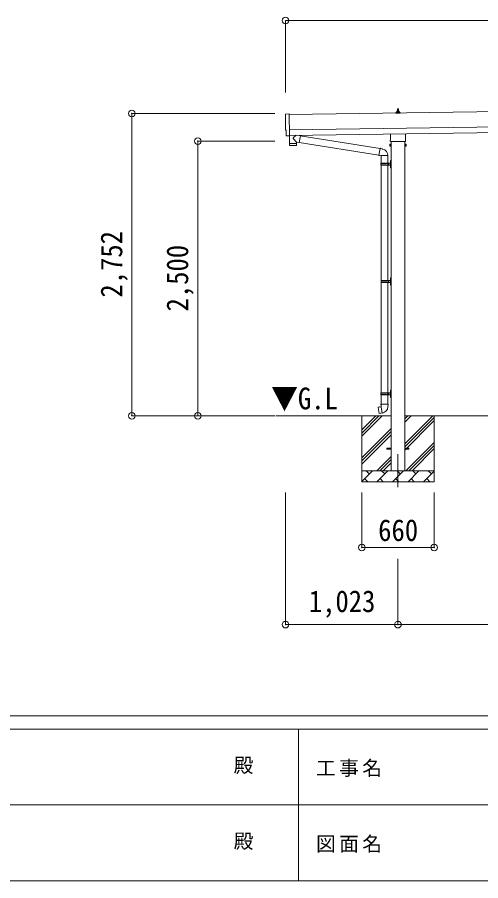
# Model space of a CAD drawing. Units: millimetres at full size, sheet at 1:60. Extents: x -16864 to 16864, y -11640 to 11640.
# Drawn here: x -3459 to 760, y -11640 to -3781 of the extents above; entities that cross this region are included whole.
import ezdxf
from ezdxf.enums import TextEntityAlignment as Align

# ---------------------------------------------------------------- set-up
doc = ezdxf.new("R2010")
doc.units = ezdxf.units.MM
doc.header["$LTSCALE"] = 60
doc.header["$PDMODE"] = 32
doc.header["$PDSIZE"] = 60
doc.linetypes.add('CHAIN1', pattern=[8, 5, -1, 1, -1])
for name, color, linetype, lineweight in [('0-1_Defpoints', 7, 'CHAIN1', 9), ('0-2_TEXT1', 4, 'Continuous', 9), ('0-3_SHAPE', 7, 'Continuous', 9), ('0-7_PARTS2', 7, 'Continuous', 9), ('0-8_TABLE1', 7, 'Continuous', 9), ('0-9_DIM1', 7, 'Continuous', 9), ('F-0', 7, 'Continuous', 9)]:
    doc.layers.add(name, color=color, linetype=linetype, lineweight=lineweight)
doc.styles.add('ＭＳ ゴシック', font='')
doc.styles.get('ＭＳ ゴシック').set_extended_font_data('MS Gothic')

msp = doc.modelspace()

# ---------------------------------------------------------------- linework, layer by layer
at = {"layer": '0-1_Defpoints'}
msp.add_line((6.94, -7758.15), (6.94, -8107.15), dxfattribs=at)
at = {"layer": '0-2_TEXT1'}
for p, q in [((4647.01, -4585.46), (-983.46, -4665.89)), ((1.25, -4638.89), (1.97, -4615.37)), ((2.97, -4614.39), (11.52, -4614.39)), ((12.52, -4615.37), (13.25, -4638.89)), ((-11, -4654.39), (-11, -4646.68)), ((25.5, -4654.39), (-11, -4654.39)), ((-10.62, -4645.89), (25.11, -4645.89)), ((-10.24, -4645.71), (-3.52, -4644.08)), ((-3.14, -4643.89), (17.63, -4643.89)), ((-2.75, -4643.11), (-2.75, -4638.89)), ((-1.75, -4638.89), (16.25, -4638.89)), ((17.25, -4643.11), (17.25, -4638.89)), ((24.73, -4645.71), (18.01, -4644.08)), ((25.5, -4654.39), (25.5, -4646.68)), ((-981.46, -4805.88), (4649.01, -4725.44)), ((-980.74, -4855.87), (4649.72, -4775.44)), ((-1000.32, -4859.92), (-1007.24, -4859.66)), ((-61.36, -4898.38), (-61.36, -4842.74)), ((75.24, -4840.79), (75.24, -4898.38)), ((-67.06, -4936.65), (-66.3, -4935.34)), ((-67.06, -4936.65), (-67.06, -4953.65)), ((-60.06, -4940.25), (-66.3, -4940.25)), ((-60.06, -4950.06), (-66.3, -4950.06)), ((-63.06, -4907.15), (-63.06, -4901.65)), ((74.88, -4910.65), (-61, -4910.65)), ((-55.56, -4910.65), (-55.56, -7908.15)), ((69.44, -7908.15), (69.44, -4910.65)), ((73.94, -4940.25), (80.18, -4940.25)), ((73.94, -4950.06), (80.18, -4950.06)), ((76.94, -4901.65), (76.94, -4907.15)), ((80.94, -4936.65), (80.18, -4935.34)), ((80.94, -4936.65), (80.94, -4953.65)), ((-67.06, -4953.65), (-66.3, -4954.97)), ((-60.06, -4954.97), (-66.3, -4954.97)), ((-57.56, -4954.35), (-60.06, -4954.35)), ((71.44, -4954.35), (73.94, -4954.35)), ((73.94, -4954.97), (80.18, -4954.97)), ((80.94, -4953.65), (80.18, -4954.97)), ((-93.06, -7703.65), (-55.56, -7703.65)), ((-93.06, -7712.65), (-93.06, -7703.65)), ((-93.06, -7703.65), (-55.56, -7703.65)), ((-93.06, -7712.65), (-93.06, -7703.65)), ((-93.06, -7712.65), (-55.56, -7712.65)), ((-93.06, -7712.65), (-55.56, -7712.65)), ((69.44, -7703.65), (106.94, -7703.65)), ((69.44, -7703.65), (106.94, -7703.65)), ((69.44, -7712.65), (106.94, -7712.65)), ((69.44, -7712.65), (106.94, -7712.65)), ((106.94, -7712.65), (106.94, -7703.65)), ((106.94, -7712.65), (106.94, -7703.65))]:
    msp.add_line(p, q, dxfattribs=at)
for points in [[(-1015.07, -4662.91), (-983.53, -4660.81), (-980.7, -4858.64)], [(-1010.12, -4856.71), (-1010.8, -4809.68), (-1011.4, -4809.69)], [(-999.58, -4859.64), (-998.92, -4859), (-980.69, -4859.64)], [(-60.06, -4954.97), (-60.06, -4935.34), (-66.3, -4935.34)], [(-60.06, -4954.35), (-60.06, -4935.95), (-57.56, -4935.95)], [(73.94, -4954.35), (73.94, -4935.95), (71.44, -4935.95)], [(73.94, -4954.97), (73.94, -4935.34), (80.18, -4935.34)]]:
    msp.add_lwpolyline(points, dxfattribs=at)
for points in [[(-57.56, -4955.65), (-57.56, -4934.65), (-55.56, -4934.65), (-55.56, -4955.65)], [(71.44, -4955.65), (71.44, -4934.65), (69.44, -4934.65), (69.44, -4955.65)]]:
    msp.add_lwpolyline(points, close=True, dxfattribs=at)
for centre, radius, start, end in [((1.33, -4639.53), 4.13, 90, 171.17633), ((2.97, -4615.39), 1, 90, 178.60509), ((10.58, -4638.89), 4.83, 133.60282, 180), ((3.91, -4638.89), 4.83, 0, 46.39718), ((11.52, -4615.39), 1, 1.39491, 90), ((13.16, -4639.53), 4.13, 8.82367, 90), ((-10, -4646.68), 1, 103.62699, 180), ((-3.75, -4643.11), 1, 283.62699, 0), ((-1.75, -4639.89), 1, 90, 180), ((16.25, -4639.89), 1, 0, 90), ((18.25, -4643.11), 1, 180, 256.37301), ((24.5, -4646.68), 1, 0, 76.37301), ((-62.71, -4937.79), 4.34, 145.61575, 214.38425), ((-50.82, -4945.15), 16.24, 162.41205, 197.58795), ((-62.71, -4952.51), 4.34, 145.61575, 214.38425), ((-59.06, -4901.65), 4, 125.09963, 180), ((-59.06, -4907.15), 4, 180, 194.47751), ((-59.06, -4907.15), 4, 194.47751, 241.04498), ((72.94, -4907.15), 4, 298.95502, 345.52249), ((72.94, -4901.65), 4, 0, 54.90037), ((72.94, -4907.15), 4, 345.52249, 0), ((64.7, -4945.15), 16.24, 342.41205, 17.58795), ((76.6, -4937.79), 4.34, 325.61575, 34.38425), ((76.6, -4952.51), 4.34, 325.61575, 34.38425)]:
    msp.add_arc(centre, radius, start, end, dxfattribs=at)
for centre, major_axis, ratio, start_param, end_param in [((-1014.87, -4665.9), (-3, -0.04), 0.99863, 4.7647489, 6.2979817), ((-5779.24, -4804.4), (4762.89, 68.04), 0.99863, 6.2686928, 6.2979817), ((-1011.46, -4805.29), (-4.41, -0.06), 0.99863, 6.2686928, 7.8539816), ((-1007.12, -4856.66), (-2.15, -2.1), 0.9974, 5.5252311, 7.0411395), ((-1000.28, -4858.92), (-0.717, -0.7), 0.9974, 0.7579542, 1.5707963)]:
    msp.add_ellipse(centre, major_axis=major_axis, ratio=ratio, start_param=start_param, end_param=end_param, dxfattribs=at)
at = {"layer": '0-3_SHAPE'}
for p, q in [((-55.56, -7408.15), (-1104.5, -7408.15)), ((3044.44, -7408.15), (69.44, -7408.15))]:
    msp.add_line(p, q, dxfattribs=at)
at = {"layer": '0-8_TABLE1', "color": 6}
for p, q in [((-1016.06, -3810.51), (-1016.06, -4464.84)), ((10332.94, -3810.51), (-1016.06, -3810.51)), ((-2416.06, -4655.86), (-1115.37, -4655.86)), ((-2416.06, -4655.86), (-2416.06, -7408.15)), ((-1816.06, -4908.15), (-1115.37, -4908.15)), ((-1816.06, -4908.15), (-1816.06, -7408.15)), ((-2416.06, -7408.15), (-1115.37, -7408.15)), ((-1016.37, -9309.15), (-1016.37, -8107.15)), ((-323.06, -8607.15), (-323.06, -8107.15)), ((336.94, -8607.15), (336.94, -8107.15)), ((-323.06, -8607.15), (336.94, -8607.15)), ((6.94, -9309.15), (6.94, -8709.15)), ((6.94, -9309.15), (-1016.37, -9309.15)), ((3106.94, -9309.15), (6.94, -9309.15))]:
    msp.add_line(p, q, dxfattribs=at)
at = {"layer": '0-8_TABLE1'}
for p, q in [((-323.06, -7408.15), (-323.06, -8008.15)), ((-323.06, -7536.63), (-194.58, -7408.15)), ((-323.06, -7593.2), (-138.01, -7408.15)), ((-323.06, -7564.92), (-166.29, -7408.15)), ((69.44, -7465.26), (126.55, -7408.15)), ((69.44, -7436.98), (98.27, -7408.15)), ((69.44, -7663.25), (324.54, -7408.15)), ((69.44, -7691.54), (336.94, -7424.04)), ((69.44, -7719.82), (336.94, -7452.32)), ((336.94, -7408.15), (336.94, -8008.15)), ((-323.06, -7791.19), (-55.56, -7523.69)), ((-323.06, -7819.48), (-55.56, -7551.98)), ((-323.06, -7847.76), (-55.56, -7580.26)), ((79.1, -7908.15), (336.94, -7650.31)), ((107.38, -7908.15), (336.94, -7678.59)), ((-185.46, -7908.15), (-55.56, -7778.25)), ((135.67, -7908.15), (336.94, -7706.88)), ((-157.18, -7908.15), (-55.56, -7806.54)), ((-128.89, -7908.15), (-55.56, -7834.82)), ((-323.06, -8005.31), (-225.9, -7908.15)), ((-323.06, -7908.15), (336.94, -7908.15)), ((-254.46, -7936.71), (-283.01, -7908.15)), ((-184.48, -8008.15), (-84.48, -7908.15)), ((-113.03, -7936.71), (-141.59, -7908.15)), ((-43.06, -8008.15), (56.94, -7908.15)), ((28.39, -7936.71), (-0.17, -7908.15)), ((98.36, -8008.15), (198.36, -7908.15)), ((169.81, -7936.71), (141.26, -7908.15)), ((239.78, -8008.15), (336.94, -7911)), ((311.23, -7936.71), (282.68, -7908.15)), ((336.94, -8008.15), (-323.06, -8008.15)), ((-297.35, -7979.6), (-268.8, -8008.15)), ((-155.93, -7979.6), (-127.37, -8008.15)), ((-14.51, -7979.6), (14.05, -8008.15)), ((126.92, -7979.6), (155.47, -8008.15)), ((268.34, -7979.6), (296.89, -8008.15))]:
    msp.add_line(p, q, dxfattribs=at)
at = {"layer": '0-8_TABLE1', "color": 6}
for p in [(-1016.06, -3810.51), (-1016.06, -3810.51), (-2416.06, -4655.86), (-1816.06, -4908.15), (-2416.06, -7408.15), (-1816.06, -7408.15), (-323.06, -8607.15), (336.94, -8607.15), (-1016.37, -9309.15), (6.94, -9309.15)]:
    msp.add_point(p, dxfattribs=at)
at = {"layer": '0-9_DIM1'}
for p, q in [((-980.7, -4858.64), (-980.69, -4859.64)), ((-919.3, -4855), (-946.95, -4877.51)), ((-881.68, -4859), (-907.52, -4854.83)), ((-881.68, -4859), (-891.84, -4921.89)), ((-881.97, -4860.84), (-156.62, -4976.32)), ((-980.06, -4931.87), (-979.64, -4944.92)), ((-919.06, -4947), (-976.6, -4947.82)), ((-975.57, -4930.81), (-975.54, -4931.81)), ((-916.25, -4917.94), (-947.12, -4884.84)), ((-920.58, -4930.02), (-920.58, -4931.02)), ((-916.25, -4917.94), (-891.84, -4921.89)), ((-916.25, -4917.94), (-916.08, -4929.96)), ((-891.55, -4920.07), (-167.04, -5035.42)), ((-167.36, -5037.24), (-161.83, -5005.87)), ((-156.3, -4974.51), (-161.83, -5005.87)), ((-156.3, -4974.51), (-155.16, -4972.52)), ((-155.16, -4972.52), (-151.6, -4973.15)), ((-151.6, -4973.15), (-151.18, -4975.5)), ((-136.67, -4978.32), (-134.98, -4979.95)), ((-134.98, -4979.95), (-132.87, -4980.4)), ((-167.36, -5037.24), (-166.97, -5039.49)), ((-167.36, -5037.24), (-162.21, -5038.05)), ((-166.97, -5039.49), (-163.4, -5040.12)), ((-163.4, -5040.12), (-162.21, -5038.05)), ((-162.21, -5038.05), (-147.61, -5040.37)), ((-147.61, -5040.37), (-145.4, -5039.38)), ((-85.1, -5039.78), (-146.29, -5039.78)), ((-145.56, -5039.78), (-145.56, -5109.07)), ((-85.56, -5039.78), (-85.56, -5109.07)), ((-61.86, -5091.92), (-59.82, -5092.92)), ((-60.59, -5089.92), (-59.96, -5089.92)), ((-60.59, -5089.92), (-60.59, -5098.22)), ((-60.59, -5098.22), (-59.96, -5098.22)), ((-59.96, -5089.92), (-59.96, -5098.22)), ((-59.96, -5089.92), (-59.56, -5090.32)), ((-59.96, -5098.22), (-59.56, -5097.82)), ((-59.82, -5092.92), (-59.2, -5094.07)), ((-59.56, -5086.07), (-56.56, -5084.57)), ((-59.56, -5086.07), (-59.56, -5118.07)), ((-59.56, -5090.32), (-59.56, -5097.82)), ((-56.56, -5084.57), (-56.56, -5118.07)), ((-56.56, -5084.57), (-55.56, -5084.57)), ((-55.56, -5084.57), (-55.56, -5118.07)), ((-148.56, -5111.07), (-98.23, -5111.07)), ((-148.56, -5125.07), (-98.23, -5125.07)), ((-147.56, -5109.07), (-61.56, -5109.07)), ((-147.56, -5109.07), (-147.56, -5111.07)), ((-147.56, -5127.07), (-147.56, -5125.07)), ((-147.56, -5127.07), (-61.56, -5127.07)), ((-145.56, -5127.07), (-145.56, -6176.65)), ((-88.56, -5109.07), (-88.56, -5113.57)), ((-88.56, -5113.57), (-86.56, -5113.57)), ((-88.56, -5127.07), (-88.56, -5122.57)), ((-88.56, -5122.57), (-86.56, -5122.57)), ((-86.56, -5113.57), (-86.56, -5118.07)), ((-86.56, -5122.57), (-86.56, -5118.07)), ((-85.56, -5127.07), (-85.56, -6176.65)), ((-80.56, -5109.07), (-80.56, -5118.07)), ((-80.56, -5113.57), (-77.56, -5113.57)), ((-80.56, -5127.07), (-80.56, -5118.07)), ((-80.56, -5122.57), (-77.56, -5122.57)), ((-77.56, -5113.57), (-77.56, -5118.07)), ((-77.56, -5122.57), (-77.56, -5118.07)), ((-61.86, -5139.92), (-59.82, -5140.92)), ((-60.59, -5137.92), (-59.96, -5137.92)), ((-60.59, -5137.92), (-60.59, -5146.22)), ((-60.59, -5146.22), (-59.96, -5146.22)), ((-59.96, -5137.92), (-59.96, -5146.22)), ((-59.96, -5137.92), (-59.56, -5138.32)), ((-59.96, -5146.22), (-59.56, -5145.82)), ((-59.82, -5140.92), (-59.2, -5142.07)), ((-59.56, -5150.07), (-59.56, -5118.07)), ((-59.56, -5138.32), (-59.56, -5145.82)), ((-59.56, -5150.07), (-56.56, -5151.57)), ((-56.56, -5151.57), (-56.56, -5118.07)), ((-56.56, -5151.57), (-55.56, -5151.57)), ((-55.56, -5151.57), (-55.56, -5118.07)), ((-146.06, -6178.65), (-95.73, -6178.65)), ((-146.06, -6192.65), (-95.73, -6192.65)), ((-145.56, -6194.65), (-145.56, -7199.15)), ((-145.06, -6176.65), (-145.06, -6178.65)), ((-145.06, -6176.65), (-61.56, -6176.65)), ((-145.06, -6194.65), (-145.06, -6192.65)), ((-145.06, -6194.65), (-61.56, -6194.65)), ((-86.06, -6176.65), (-86.06, -6181.15)), ((-86.06, -6181.15), (-84.06, -6181.15)), ((-86.06, -6194.65), (-86.06, -6190.15)), ((-86.06, -6190.15), (-84.06, -6190.15)), ((-85.56, -6194.65), (-85.56, -7199.15)), ((-84.06, -6181.15), (-84.06, -6185.65)), ((-84.06, -6190.15), (-84.06, -6185.65)), ((-78.06, -6176.65), (-78.06, -6185.65)), ((-78.06, -6181.15), (-75.06, -6181.15)), ((-78.06, -6194.65), (-78.06, -6185.65)), ((-78.06, -6190.15), (-75.06, -6190.15)), ((-75.06, -6181.15), (-75.06, -6185.65)), ((-75.06, -6190.15), (-75.06, -6185.65)), ((-61.86, -6159.51), (-59.82, -6160.5)), ((-61.86, -6207.51), (-59.82, -6208.5)), ((-60.59, -6157.5), (-59.96, -6157.5)), ((-60.59, -6157.5), (-60.59, -6165.8)), ((-60.59, -6165.8), (-59.96, -6165.8)), ((-60.59, -6205.5), (-59.96, -6205.5)), ((-60.59, -6205.5), (-60.59, -6213.8)), ((-59.96, -6157.5), (-59.96, -6165.8)), ((-59.96, -6157.5), (-59.56, -6157.9)), ((-59.96, -6165.8), (-59.56, -6165.4)), ((-59.96, -6205.5), (-59.96, -6213.8)), ((-59.96, -6205.5), (-59.56, -6205.9)), ((-59.82, -6160.5), (-59.2, -6161.65)), ((-59.82, -6208.5), (-59.2, -6209.65)), ((-59.56, -6153.65), (-56.56, -6152.15)), ((-59.56, -6153.65), (-59.56, -6185.65)), ((-59.56, -6157.9), (-59.56, -6165.4)), ((-59.56, -6217.65), (-59.56, -6185.65)), ((-59.56, -6205.9), (-59.56, -6213.4)), ((-56.56, -6152.15), (-56.56, -6185.65)), ((-56.56, -6152.15), (-55.56, -6152.15)), ((-56.56, -6219.15), (-56.56, -6185.65)), ((-55.56, -6152.15), (-55.56, -6185.65)), ((-55.56, -6219.15), (-55.56, -6185.65)), ((-60.59, -6213.8), (-59.96, -6213.8)), ((-59.96, -6213.8), (-59.56, -6213.4)), ((-59.56, -6217.65), (-56.56, -6219.15)), ((-56.56, -6219.15), (-55.56, -6219.15)), ((-148.56, -7201.15), (-98.23, -7201.15)), ((-148.56, -7215.15), (-98.23, -7215.15)), ((-147.56, -7199.15), (-61.56, -7199.15)), ((-147.56, -7199.15), (-147.56, -7201.15)), ((-147.56, -7217.15), (-147.56, -7215.15)), ((-147.56, -7217.15), (-61.56, -7217.15)), ((-145.56, -7217.15), (-145.56, -7302.08)), ((-88.56, -7199.15), (-88.56, -7203.65)), ((-88.56, -7203.65), (-86.56, -7203.65)), ((-88.56, -7217.15), (-88.56, -7212.65)), ((-88.56, -7212.65), (-86.56, -7212.65)), ((-86.56, -7203.65), (-86.56, -7208.15)), ((-86.56, -7212.65), (-86.56, -7208.15)), ((-85.56, -7217.15), (-85.56, -7302.08)), ((-80.56, -7199.15), (-80.56, -7208.15)), ((-80.56, -7203.65), (-77.56, -7203.65)), ((-80.56, -7217.15), (-80.56, -7208.15)), ((-80.56, -7212.65), (-77.56, -7212.65)), ((-77.56, -7203.65), (-77.56, -7208.15)), ((-77.56, -7212.65), (-77.56, -7208.15)), ((-61.86, -7182.01), (-59.82, -7183)), ((-61.86, -7230.01), (-59.82, -7231)), ((-60.59, -7180), (-59.96, -7180)), ((-60.59, -7180), (-60.59, -7188.3)), ((-60.59, -7188.3), (-59.96, -7188.3)), ((-60.59, -7228), (-59.96, -7228)), ((-60.59, -7228), (-60.59, -7236.3)), ((-59.96, -7180), (-59.96, -7188.3)), ((-59.96, -7180), (-59.56, -7180.4)), ((-59.96, -7188.3), (-59.56, -7187.9)), ((-59.96, -7228), (-59.96, -7236.3)), ((-59.96, -7228), (-59.56, -7228.4)), ((-59.82, -7183), (-59.2, -7184.15)), ((-59.56, -7176.15), (-56.56, -7174.65)), ((-59.56, -7176.15), (-59.56, -7208.15)), ((-59.56, -7180.4), (-59.56, -7187.9)), ((-59.56, -7240.15), (-59.56, -7208.15)), ((-59.56, -7228.4), (-59.56, -7235.9)), ((-56.56, -7174.65), (-56.56, -7208.15)), ((-56.56, -7174.65), (-55.56, -7174.65)), ((-56.56, -7241.65), (-56.56, -7208.15)), ((-55.56, -7174.65), (-55.56, -7208.15)), ((-55.56, -7241.65), (-55.56, -7208.15)), ((-147.41, -7302.08), (-149.56, -7302.86)), ((-149.56, -7302.86), (-149.56, -7306.48)), ((-149.56, -7306.48), (-147.32, -7307.3)), ((-147.41, -7302.08), (-115.56, -7302.08)), ((-147.41, -7302.08), (-147.32, -7307.3)), ((-147.32, -7307.3), (-147.06, -7322.08)), ((-83.71, -7302.08), (-115.56, -7302.08)), ((-81.56, -7306.48), (-83.8, -7307.3)), ((-83.71, -7302.08), (-81.56, -7302.86)), ((-81.56, -7302.86), (-81.56, -7306.48)), ((-60.59, -7236.3), (-59.96, -7236.3)), ((-59.96, -7236.3), (-59.56, -7235.9)), ((-59.82, -7231), (-59.2, -7232.15)), ((-59.56, -7240.15), (-56.56, -7241.65)), ((-56.56, -7241.65), (-55.56, -7241.65)), ((-174.02, -7330.53), (-174.83, -7331.7)), ((-174.83, -7331.7), (-165.21, -7386.26)), ((-146.15, -7325.28), (-174.02, -7330.53)), ((-161.28, -7327.93), (-161.49, -7328.17)), ((-151.18, -7385.17), (-151.47, -7385.02)), ((-147.06, -7322.08), (-145.71, -7324.08)), ((-135.8, -7382.58), (-145.93, -7325.1)), ((-145.91, -7324.28), (-145.91, -7324.99)), ((-145.71, -7324.08), (-145.74, -7324.09)), ((-135.49, -7383.34), (-135.73, -7382.68)), ((-85.37, -7324.02), (-85.45, -7326.18)), ((-84.06, -7322.08), (-85.37, -7324.02))]:
    msp.add_line(p, q, dxfattribs=at)
for points in [[(-981.09, -4859.63), (-980.07, -4930.87), (-916.08, -4929.96)], [(-916.11, -4944.01), (-916.06, -4930.96), (-980.06, -4931.87)], [(-156.3, -4974.51), (-151.18, -4975.5), (-136.67, -4978.32)], [(-61.86, -5096.22), (-59.82, -5095.22), (-59.2, -5094.07)], [(-61.86, -5144.22), (-59.82, -5143.22), (-59.2, -5142.07)], [(-61.86, -6163.8), (-59.82, -6162.8), (-59.2, -6161.65)], [(-61.86, -6211.8), (-59.82, -6210.8), (-59.2, -6209.65)], [(-61.86, -7186.3), (-59.82, -7185.3), (-59.2, -7184.15)], [(-83.71, -7302.08), (-83.8, -7307.3), (-84.06, -7322.08)], [(-61.86, -7234.3), (-59.82, -7233.3), (-59.2, -7232.15)], [(-136.06, -7382.48), (-164.05, -7387.08), (-165.21, -7386.26)], [(-159.03, -7327.71), (-159.31, -7327.56), (-161.28, -7327.93)], [(-149, -7384.61), (-149.21, -7384.85), (-151.18, -7385.17)]]:
    msp.add_lwpolyline(points, dxfattribs=at)
for centre, radius, start, end in [((-976.64, -4944.82), 3, 181.81845, 270.86677), ((-943.63, -4881.25), 5, 131.47396, 225.79244), ((-919.11, -4944), 3, 270.81845, 359.81845), ((-145.4, -5039.38), 60.3, 359.62495, 78), ((-56.26, -5094.07), 6, 136.21765, 223.78235), ((-61.56, -5107.07), 2, 270, 359.99998), ((-99.81, -5118.07), 49.25, 171.82876, 180.00002), ((-99.81, -5118.07), 49.25, 180.00002, 188.17127), ((-98.23, -5109.07), 2, 270, 359.99998), ((-98.23, -5127.07), 2, 0.00005, 90.00004), ((-56.26, -5142.07), 6, 136.21765, 223.78235), ((-61.56, -5129.07), 2, 0.00005, 90.00004), ((-97.31, -6185.65), 49.25, 171.82876, 180.00002), ((-97.31, -6185.65), 49.25, 180.00002, 188.17127), ((-95.73, -6176.65), 2, 270, 359.99998), ((-95.73, -6194.65), 2, 0.00005, 90.00004), ((-56.26, -6161.65), 6, 136.21765, 223.78235), ((-56.26, -6209.65), 6, 136.21765, 223.78235), ((-61.56, -6174.65), 2, 270, 359.99998), ((-61.56, -6196.65), 2, 0.00005, 90.00004), ((-99.81, -7208.15), 49.25, 171.82876, 180.00002), ((-99.81, -7208.15), 49.25, 180.00002, 188.17127), ((-98.23, -7199.15), 2, 270, 359.99998), ((-98.23, -7217.15), 2, 0.00005, 90.00004), ((-56.26, -7184.15), 6, 136.21765, 223.78235), ((-56.26, -7232.15), 6, 136.21765, 223.78235), ((-61.56, -7197.15), 2, 270, 359.99998), ((-61.56, -7219.15), 2, 0.00005, 90.00004), ((-146.21, -7324.99), 0.3, 280.66842, 0), ((-145.71, -7324.28), 0.2, 100, 180), ((-136.02, -7382.78), 0.3, 20, 99.33158), ((-135.3, -7383.27), 0.2, 200, 279.96938), ((-145.71, -7324.08), 60.3, 279.96938, 358)]:
    msp.add_arc(centre, radius, start, end, dxfattribs=at)
at = {"layer": 'F-0', "color": 5, "lineweight": 5}
for p, q in [((-16864.12, -10140), (16015.88, -10140)), ((-16864.12, -10260), (10682.37, -10260)), ((-897.63, -10260), (-897.63, -11640)), ((-6897.63, -10950), (5402.37, -10950)), ((-16864.12, -11640), (16015.88, -11640))]:
    msp.add_line(p, q, dxfattribs=at)

# ---------------------------------------------------------------- texts
at = {"layer": '0-7_PARTS2', "style": 'ＭＳ ゴシック', "width": 0.9}
msp.add_text('▼G.L', height=197.9, dxfattribs=at).set_placement((-1147.23, -7408.44), align=Align.BOTTOM_LEFT)
at = {"layer": '0-8_TABLE1', "style": 'ＭＳ ゴシック', "width": 0.9}
for s, p in [('2,752', (-2443.56, -6332.01)), ('2,500', (-1843.56, -6458.15))]:
    msp.add_text(s, height=197.9, rotation=90, dxfattribs=at).set_placement(p, align=Align.BOTTOM_LEFT)
for s, p in [('660', (-173.06, -8607.15)), ('1,023', (-804.71, -9254.15))]:
    msp.add_text(s, height=197.9, dxfattribs=at).set_placement(p, align=Align.BOTTOM_LEFT)
at = {"layer": 'F-0', "style": 'ＭＳ ゴシック'}
for p in [(-1489.06, -10695), (-1489.06, -11385)]:
    msp.add_text('殿', height=132, dxfattribs=at).set_placement(p, align=Align.BOTTOM_LEFT)
at = {"layer": 'F-0', "char_height": 132, "attachment_point": 7, "style": 'ＭＳ ゴシック'}
for s, insert in [('\\T1.17;工事名', (-739.42, -10695)), ('\\T1.17;図面名', (-739.42, -11385))]:
    msp.add_mtext(s, dxfattribs=dict(at, insert=insert))

doc.saveas('drawing.dxf')
